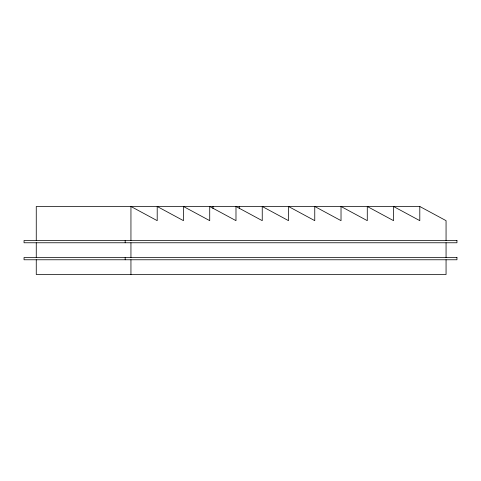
<?xml version="1.0" encoding="UTF-8"?>
<svg xmlns="http://www.w3.org/2000/svg" width="481" height="481" viewBox="0 0 481 481"><rect width="100%" height="100%" fill="white"/><g stroke="black" fill="none" stroke-linecap="round" stroke-linejoin="round"><path stroke-width="0.72" d="M446.061 240.5L446.061 220.659L419.799 206.487L36.261 206.487L36.261 240.5M446.061 242.767L446.061 257.503M446.061 259.77L446.061 274.513L36.261 274.513L36.261 259.77M419.799 206.487L419.799 220.659L393.542 206.487L393.542 220.659L367.28 206.487L367.28 220.659L341.023 206.487L341.023 220.659L314.76 206.487L314.76 220.659L288.504 206.487L288.504 220.659L262.241 206.487L262.241 220.659L235.985 206.487L235.985 220.659L209.722 206.487L209.722 220.659L183.465 206.487L183.465 220.659L157.203 206.487L157.203 220.659L130.946 206.487L130.946 240.5M239.279 206.487L239.279 208.724M213.023 206.487L213.023 208.724M130.946 242.767L130.946 257.503M130.946 259.77L130.946 274.513M125.18 240.5L125.18 242.767M125.18 257.503L125.18 259.77M36.261 242.767L36.261 257.503M456.95 240.5L24.05 240.5L24.05 242.767L456.95 242.767L456.95 240.5M456.95 257.503L24.05 257.503L24.05 259.77L456.95 259.77L456.95 257.503"/></g></svg>
